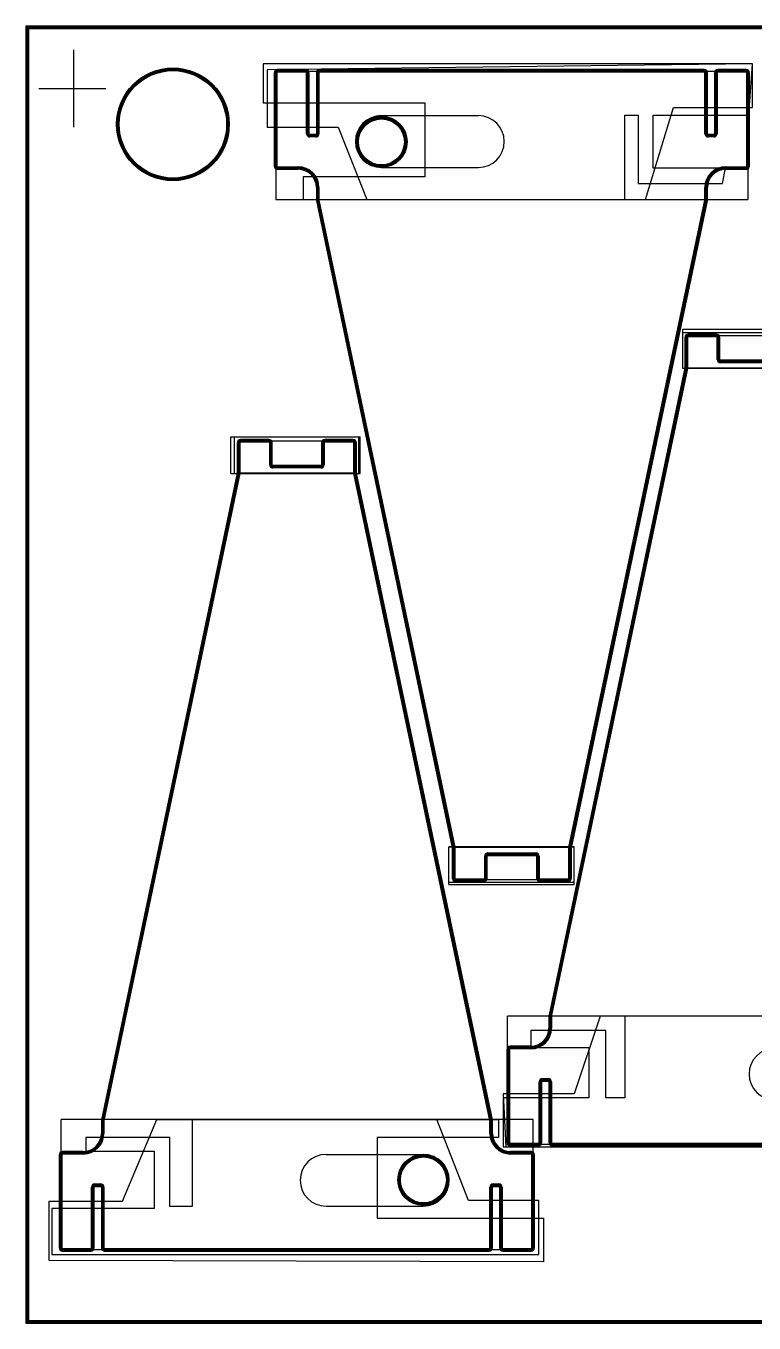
# Model space of a CAD drawing. Header units: millimetres. Extents: x 0 to 185, y 0 to 202.
# Drawn here: x 154.61 to 165.86, y 181.6 to 201.64 of the extents above; entities that cross this region are included whole.
import ezdxf

# ---------------------------------------------------------------- set-up
doc = ezdxf.new("R2010")
doc.units = ezdxf.units.MM
for name, color, linetype in [('CARBON', 5, 'Continuous'), ('COPPER_A', 6, 'Continuous'), ('COPPER_B', 211, 'Continuous'), ('HOLES', 30, 'Continuous'), ('MARKERS', 1, 'Continuous'), ('OUTLINE', 17, 'Continuous'), ('PZT', 3, 'Continuous'), ('PZT_A', 100, 'Continuous'), ('PZT_RASTER', 116, 'Continuous')]:
    doc.layers.add(name, color=color, linetype=linetype)

msp = doc.modelspace()

# ---------------------------------------------------------------- linework, layer by layer
at = {"layer": 'CARBON'}
for p, q in [((160.098, 200.259), (161.598, 200.259)), ((160.098, 199.459), (161.598, 199.459)), ((159.245, 184.211), (160.745, 184.211)), ((159.245, 183.411), (160.745, 183.411))]:
    msp.add_line(p, q, dxfattribs=at)
for centre, start, end in [((160.098, 199.859), 90, 270), ((161.598, 199.859), 270, 90), ((166.179, 185.452), 90, 270), ((159.245, 183.811), 90, 270), ((160.745, 183.811), 270, 90)]:
    msp.add_arc(centre, 0.4, start, end, dxfattribs=at)
at = {"layer": 'COPPER_A'}
for p, q in [((165.829, 201.062), (158.275, 201.062)), ((158.275, 201.062), (158.275, 200.456)), ((165.829, 200.387), (165.829, 201.062)), ((158.275, 200.456), (160.772, 200.456)), ((160.772, 200.456), (160.772, 199.314)), ((164.177, 198.964), (164.613, 200.387)), ((164.613, 200.387), (165.829, 200.387)), ((160.772, 199.314), (158.891, 199.314)), ((158.891, 199.314), (158.891, 198.964)), ((158.891, 198.964), (164.177, 198.964)), ((164.75, 196.958), (166.695, 196.958)), ((164.75, 196.958), (164.75, 196.358)), ((164.75, 196.358), (166.695, 196.358)), ((157.776, 194.732), (157.776, 195.299)), ((157.776, 195.299), (159.771, 195.299)), ((159.771, 194.732), (159.771, 195.299)), ((157.776, 194.732), (159.771, 194.732)), ((161.141, 188.382), (161.141, 188.964)), ((161.141, 188.964), (163.076, 188.964)), ((163.076, 188.382), (163.076, 188.964)), ((161.141, 188.382), (163.076, 188.382)), ((163.476, 186.348), (163.076, 185.145)), ((168.907, 186.348), (163.476, 186.348)), ((163.076, 185.145), (161.982, 185.145)), ((161.982, 185.145), (162.021, 184.327)), ((156.099, 183.487), (156.629, 184.752)), ((156.629, 184.752), (161.908, 184.752)), ((161.908, 184.752), (161.908, 184.474)), ((161.908, 184.474), (160.032, 184.474)), ((160.032, 184.474), (160.032, 183.223)), ((162.021, 184.327), (169.418, 184.327)), ((154.966, 183.487), (156.099, 183.487)), ((154.966, 182.572), (154.966, 183.487)), ((160.032, 183.223), (162.602, 183.223)), ((162.602, 183.223), (162.602, 182.553)), ((162.602, 182.553), (154.966, 182.572))]:
    msp.add_line(p, q, dxfattribs=at)
at = {"layer": 'COPPER_B'}
for p, q in [((165.829, 201.062), (158.333, 200.965)), ((165.775, 200.266), (165.829, 201.062)), ((158.333, 200.965), (158.333, 200.079)), ((163.858, 198.964), (163.858, 200.266)), ((163.858, 200.266), (164.063, 200.266)), ((164.063, 200.266), (164.063, 199.209)), ((164.298, 199.45), (164.298, 200.266)), ((164.298, 200.266), (165.775, 200.266)), ((158.333, 200.079), (159.431, 200.079)), ((159.431, 200.079), (159.873, 198.964)), ((165.415, 199.45), (164.298, 199.45)), ((165.368, 199.209), (165.415, 199.45)), ((164.063, 199.209), (165.368, 199.209)), ((159.873, 198.964), (163.858, 198.964)), ((164.75, 196.91), (166.67, 196.91)), ((164.75, 196.91), (164.75, 196.358)), ((164.75, 196.358), (166.67, 196.358)), ((157.832, 194.732), (157.832, 195.299)), ((157.832, 195.299), (159.75, 195.299)), ((159.75, 194.732), (159.75, 195.299)), ((157.832, 194.732), (159.75, 194.732)), ((163.076, 188.964), (161.141, 188.964)), ((161.141, 188.41), (161.141, 188.964)), ((163.076, 188.41), (163.076, 188.964)), ((163.076, 188.41), (161.141, 188.41)), ((167.857, 186.348), (163.858, 186.348)), ((163.858, 186.348), (163.858, 185.083)), ((163.565, 186.124), (162.408, 186.124)), ((162.408, 186.124), (162.408, 185.862)), ((163.565, 185.083), (163.565, 186.124)), ((162.408, 185.862), (163.302, 185.862)), ((163.302, 185.862), (163.302, 185.083)), ((163.302, 185.083), (161.982, 185.083)), ((161.982, 185.083), (161.982, 184.327)), ((163.858, 185.083), (163.565, 185.083)), ((160.954, 184.752), (157.177, 184.752)), ((157.177, 184.752), (157.177, 183.408)), ((161.443, 183.497), (160.954, 184.752)), ((156.832, 184.474), (155.532, 184.474)), ((155.532, 184.474), (155.532, 184.258)), ((156.832, 183.408), (156.832, 184.474)), ((155.532, 184.258), (156.588, 184.258)), ((156.588, 184.258), (156.588, 183.374)), ((161.982, 184.327), (169.418, 184.327)), ((156.588, 183.374), (155.009, 183.374)), ((155.009, 183.374), (155.009, 182.663)), ((157.177, 183.408), (156.832, 183.408)), ((162.533, 183.497), (161.443, 183.497)), ((162.533, 182.663), (162.533, 183.497)), ((155.009, 182.663), (162.533, 182.663))]:
    msp.add_line(p, q, dxfattribs=at)
at = {"layer": 'HOLES'}
for radius in [0.87, 0.86, 0.85, 0.84, 0.83]:
    msp.add_circle((156.879, 200.125), radius, dxfattribs=at)
at = {"layer": 'MARKERS'}
for p, q in [((155.346, 201.278), (155.346, 200.079)), ((154.81, 200.678), (155.842, 200.678))]:
    msp.add_line(p, q, dxfattribs=at)
at = {"layer": 'OUTLINE'}
for p, q in [((154.609, 201.645), (154.609, 181.605)), ((154.609, 201.645), (184.649, 201.645)), ((154.619, 201.635), (154.619, 181.615)), ((154.619, 201.635), (184.639, 201.635)), ((154.629, 201.625), (184.629, 201.625)), ((154.629, 201.625), (154.629, 181.625)), ((154.639, 201.615), (154.639, 181.635)), ((154.639, 201.615), (184.619, 201.615)), ((154.649, 201.605), (154.649, 181.645)), ((154.649, 201.605), (184.609, 201.605)), ((154.609, 181.605), (184.649, 181.605)), ((154.619, 181.615), (184.639, 181.615)), ((154.629, 181.625), (184.629, 181.625)), ((154.639, 181.635), (184.619, 181.635)), ((154.649, 181.645), (184.609, 181.645))]:
    msp.add_line(p, q, dxfattribs=at)
at = {"layer": 'PZT'}
for p, q in [((158.445, 200.92), (158.445, 199.48)), ((158.455, 200.92), (158.455, 199.48)), ((158.475, 200.92), (158.475, 199.48)), ((158.485, 200.92), (158.485, 199.48)), ((158.935, 200.97), (158.495, 200.97)), ((158.935, 200.96), (158.495, 200.96)), ((158.935, 200.94), (158.495, 200.94)), ((158.935, 200.93), (158.495, 200.93)), ((158.945, 199.98), (158.945, 200.92)), ((158.955, 199.98), (158.955, 200.92)), ((158.975, 199.98), (158.975, 200.92)), ((158.985, 199.98), (158.985, 200.92)), ((159.095, 200.92), (159.095, 199.98)), ((159.105, 200.92), (159.105, 199.98)), ((159.125, 200.92), (159.125, 199.98)), ((159.135, 200.92), (159.135, 199.98)), ((165.085, 200.97), (159.145, 200.97)), ((165.085, 200.96), (159.145, 200.96)), ((165.085, 200.94), (159.145, 200.94)), ((165.085, 200.93), (159.145, 200.93)), ((165.095, 199.98), (165.095, 200.92)), ((165.105, 199.98), (165.105, 200.92)), ((165.125, 199.98), (165.125, 200.92)), ((165.135, 199.98), (165.135, 200.92)), ((165.245, 200.92), (165.245, 199.98)), ((165.255, 200.92), (165.255, 199.98)), ((165.275, 200.92), (165.275, 199.98)), ((165.285, 200.92), (165.285, 199.98)), ((165.735, 200.97), (165.295, 200.97)), ((165.735, 200.96), (165.295, 200.96)), ((165.735, 200.94), (165.295, 200.94)), ((165.735, 200.93), (165.295, 200.93)), ((165.745, 199.48), (165.745, 200.92)), ((165.755, 199.48), (165.755, 200.92)), ((165.775, 199.48), (165.775, 200.92)), ((165.785, 199.48), (165.785, 200.92)), ((159.085, 199.97), (158.995, 199.97)), ((159.085, 199.96), (158.995, 199.96)), ((159.085, 199.94), (158.995, 199.94)), ((159.085, 199.93), (158.995, 199.93)), ((165.235, 199.97), (165.145, 199.97)), ((165.235, 199.96), (165.145, 199.96)), ((165.235, 199.94), (165.145, 199.94)), ((165.235, 199.93), (165.145, 199.93)), ((158.495, 199.47), (158.815, 199.47)), ((158.495, 199.46), (158.815, 199.46)), ((158.495, 199.44), (158.815, 199.44)), ((158.495, 199.43), (158.815, 199.43)), ((165.415, 199.47), (165.735, 199.47)), ((165.415, 199.46), (165.735, 199.46)), ((165.415, 199.44), (165.735, 199.44)), ((165.415, 199.43), (165.735, 199.43)), ((159.095, 199.15), (159.095, 198.953)), ((159.105, 199.15), (159.105, 198.953)), ((159.125, 199.15), (159.125, 198.953)), ((159.135, 199.15), (159.135, 198.953)), ((165.095, 198.953), (165.095, 199.15)), ((165.105, 198.953), (165.105, 199.15)), ((165.125, 198.953), (165.125, 199.15)), ((165.135, 198.953), (165.135, 199.15)), ((159.096, 198.943), (161.195, 188.949)), ((159.106, 198.945), (161.205, 188.951)), ((159.125, 198.949), (161.224, 188.955)), ((159.135, 198.951), (161.234, 188.957)), ((162.996, 188.957), (165.095, 198.951)), ((163.006, 188.955), (165.105, 198.949)), ((163.025, 188.951), (165.124, 198.945)), ((163.035, 188.949), (165.134, 198.943)), ((164.788, 196.832), (164.788, 196.365)), ((164.798, 196.832), (164.798, 196.365)), ((164.818, 196.832), (164.818, 196.365)), ((164.828, 196.832), (164.828, 196.365)), ((165.278, 196.882), (164.838, 196.882)), ((165.278, 196.872), (164.838, 196.872)), ((165.278, 196.852), (164.838, 196.852)), ((165.278, 196.842), (164.838, 196.842)), ((165.288, 196.492), (165.288, 196.832)), ((165.298, 196.492), (165.298, 196.832)), ((165.318, 196.492), (165.318, 196.832)), ((165.328, 196.492), (165.328, 196.832)), ((166.078, 196.482), (165.338, 196.482)), ((166.078, 196.472), (165.338, 196.472)), ((166.078, 196.452), (165.338, 196.452)), ((166.078, 196.442), (165.338, 196.442)), ((164.788, 196.363), (162.689, 186.369)), ((164.797, 196.361), (162.699, 186.367)), ((164.817, 196.357), (162.718, 186.363)), ((164.827, 196.355), (162.728, 186.361)), ((157.874, 195.206), (157.874, 194.739)), ((157.884, 195.206), (157.884, 194.739)), ((157.904, 195.206), (157.904, 194.739)), ((157.914, 195.206), (157.914, 194.739)), ((158.364, 195.256), (157.924, 195.256)), ((158.364, 195.246), (157.924, 195.246)), ((158.364, 195.226), (157.924, 195.226)), ((158.364, 195.216), (157.924, 195.216)), ((158.374, 194.866), (158.374, 195.206)), ((158.384, 194.866), (158.384, 195.206)), ((158.404, 194.866), (158.404, 195.206)), ((158.414, 194.866), (158.414, 195.206)), ((159.174, 195.206), (159.174, 194.866)), ((159.184, 195.206), (159.184, 194.866)), ((159.204, 195.206), (159.204, 194.866)), ((159.214, 195.206), (159.214, 194.866)), ((159.664, 195.256), (159.224, 195.256)), ((159.664, 195.246), (159.224, 195.246)), ((159.664, 195.226), (159.224, 195.226)), ((159.664, 195.216), (159.224, 195.216)), ((159.674, 194.739), (159.674, 195.206)), ((159.684, 194.739), (159.684, 195.206)), ((159.704, 194.739), (159.704, 195.206)), ((159.714, 194.739), (159.714, 195.206)), ((159.164, 194.856), (158.424, 194.856)), ((159.164, 194.846), (158.424, 194.846)), ((159.164, 194.826), (158.424, 194.826)), ((159.164, 194.816), (158.424, 194.816)), ((157.873, 194.737), (155.775, 184.743)), ((157.883, 194.735), (155.785, 184.741)), ((157.903, 194.731), (155.804, 184.737)), ((157.913, 194.728), (155.814, 184.735)), ((161.773, 184.735), (159.675, 194.728)), ((161.783, 184.737), (159.685, 194.731)), ((161.803, 184.741), (159.704, 194.735)), ((161.813, 184.743), (159.714, 194.737)), ((161.195, 188.947), (161.195, 188.48)), ((161.205, 188.947), (161.205, 188.48)), ((161.225, 188.947), (161.225, 188.48)), ((161.235, 188.947), (161.235, 188.48)), ((161.695, 188.48), (161.695, 188.82)), ((161.705, 188.48), (161.705, 188.82)), ((161.725, 188.48), (161.725, 188.82)), ((161.735, 188.48), (161.735, 188.82)), ((161.745, 188.87), (162.485, 188.87)), ((161.745, 188.86), (162.485, 188.86)), ((161.745, 188.84), (162.485, 188.84)), ((161.745, 188.83), (162.485, 188.83)), ((162.495, 188.82), (162.495, 188.48)), ((162.505, 188.82), (162.505, 188.48)), ((162.525, 188.82), (162.525, 188.48)), ((162.535, 188.82), (162.535, 188.48)), ((162.995, 188.48), (162.995, 188.947)), ((163.005, 188.48), (163.005, 188.947)), ((163.025, 188.48), (163.025, 188.947)), ((163.035, 188.48), (163.035, 188.947)), ((161.245, 188.47), (161.685, 188.47)), ((161.245, 188.46), (161.685, 188.46)), ((161.245, 188.44), (161.685, 188.44)), ((161.245, 188.43), (161.685, 188.43)), ((162.545, 188.47), (162.985, 188.47)), ((162.545, 188.46), (162.985, 188.46)), ((162.545, 188.44), (162.985, 188.44)), ((162.545, 188.43), (162.985, 188.43)), ((162.688, 186.359), (162.688, 186.162)), ((162.698, 186.359), (162.698, 186.162)), ((162.718, 186.359), (162.718, 186.162)), ((162.728, 186.359), (162.728, 186.162)), ((162.038, 185.832), (162.038, 184.392)), ((162.048, 185.832), (162.048, 184.392)), ((162.068, 185.832), (162.068, 184.392)), ((162.078, 185.832), (162.078, 184.392)), ((162.408, 185.882), (162.088, 185.882)), ((162.408, 185.872), (162.088, 185.872)), ((162.408, 185.852), (162.088, 185.852)), ((162.408, 185.842), (162.088, 185.842)), ((162.588, 185.382), (162.678, 185.382)), ((162.588, 185.372), (162.678, 185.372)), ((162.538, 184.392), (162.538, 185.332)), ((162.548, 184.392), (162.548, 185.332)), ((162.568, 184.392), (162.568, 185.332)), ((162.578, 184.392), (162.578, 185.332)), ((162.588, 185.352), (162.678, 185.352)), ((162.588, 185.342), (162.678, 185.342)), ((162.688, 185.332), (162.688, 184.392)), ((162.698, 185.332), (162.698, 184.392)), ((162.718, 185.332), (162.718, 184.392)), ((162.728, 185.332), (162.728, 184.392)), ((155.774, 184.733), (155.774, 184.536)), ((155.784, 184.733), (155.784, 184.536)), ((155.804, 184.733), (155.804, 184.536)), ((155.814, 184.733), (155.814, 184.536)), ((161.774, 184.536), (161.774, 184.733)), ((161.784, 184.536), (161.784, 184.733)), ((161.804, 184.536), (161.804, 184.733)), ((161.814, 184.536), (161.814, 184.733)), ((162.088, 184.382), (162.528, 184.382)), ((162.088, 184.372), (162.528, 184.372)), ((162.738, 184.382), (168.678, 184.382)), ((162.738, 184.372), (168.678, 184.372)), ((155.124, 184.206), (155.124, 182.766)), ((155.134, 184.206), (155.134, 182.766)), ((155.154, 184.206), (155.154, 182.766)), ((155.164, 184.206), (155.164, 182.766)), ((155.494, 184.256), (155.174, 184.256)), ((155.494, 184.246), (155.174, 184.246)), ((155.494, 184.226), (155.174, 184.226)), ((155.494, 184.216), (155.174, 184.216)), ((162.088, 184.352), (162.528, 184.352)), ((162.088, 184.342), (162.528, 184.342)), ((162.414, 184.256), (162.094, 184.256)), ((162.414, 184.246), (162.094, 184.246)), ((162.414, 184.226), (162.094, 184.226)), ((162.414, 184.216), (162.094, 184.216)), ((162.424, 182.766), (162.424, 184.206)), ((162.434, 182.766), (162.434, 184.206)), ((162.454, 182.766), (162.454, 184.206)), ((162.464, 182.766), (162.464, 184.206)), ((162.738, 184.352), (168.678, 184.352)), ((162.738, 184.342), (168.678, 184.342)), ((155.624, 182.766), (155.624, 183.706)), ((155.634, 182.766), (155.634, 183.706)), ((155.654, 182.766), (155.654, 183.706)), ((155.664, 182.766), (155.664, 183.706)), ((155.674, 183.756), (155.764, 183.756)), ((155.674, 183.746), (155.764, 183.746)), ((155.674, 183.726), (155.764, 183.726)), ((155.674, 183.716), (155.764, 183.716)), ((155.774, 183.706), (155.774, 182.766)), ((155.784, 183.706), (155.784, 182.766)), ((155.804, 183.706), (155.804, 182.766)), ((155.814, 183.706), (155.814, 182.766)), ((161.774, 182.766), (161.774, 183.706)), ((161.784, 182.766), (161.784, 183.706)), ((161.804, 182.766), (161.804, 183.706)), ((161.814, 182.766), (161.814, 183.706)), ((161.824, 183.756), (161.914, 183.756)), ((161.824, 183.746), (161.914, 183.746)), ((161.824, 183.726), (161.914, 183.726)), ((161.824, 183.716), (161.914, 183.716)), ((161.924, 183.706), (161.924, 182.766)), ((161.934, 183.706), (161.934, 182.766)), ((161.954, 183.706), (161.954, 182.766)), ((161.964, 183.706), (161.964, 182.766)), ((155.174, 182.756), (155.614, 182.756)), ((155.174, 182.746), (155.614, 182.746)), ((155.174, 182.726), (155.614, 182.726)), ((155.174, 182.716), (155.614, 182.716)), ((155.824, 182.756), (161.764, 182.756)), ((155.824, 182.746), (161.764, 182.746)), ((155.824, 182.726), (161.764, 182.726)), ((155.824, 182.716), (161.764, 182.716)), ((161.974, 182.756), (162.414, 182.756)), ((161.974, 182.746), (162.414, 182.746)), ((161.974, 182.726), (162.414, 182.726)), ((161.974, 182.716), (162.414, 182.716))]:
    msp.add_line(p, q, dxfattribs=at)
at = {"layer": 'PZT', "linetype": 'Continuous', "lineweight": 25}
for p, q in [((158.465, 199.48), (158.465, 200.92)), ((158.495, 200.95), (158.935, 200.95)), ((158.965, 200.92), (158.965, 199.98)), ((159.115, 199.98), (159.115, 200.92)), ((159.145, 200.95), (165.085, 200.95)), ((165.115, 200.92), (165.115, 199.98)), ((165.265, 199.98), (165.265, 200.92)), ((165.295, 200.95), (165.735, 200.95)), ((165.765, 200.92), (165.765, 199.48)), ((158.995, 199.95), (159.085, 199.95)), ((165.145, 199.95), (165.235, 199.95)), ((158.815, 199.45), (158.495, 199.45)), ((165.735, 199.45), (165.415, 199.45)), ((159.115, 198.953), (159.115, 199.15)), ((165.115, 199.15), (165.115, 198.953)), ((161.214, 188.953), (159.116, 198.947)), ((165.114, 198.947), (163.016, 188.953)), ((164.808, 196.832), (164.808, 196.365)), ((165.278, 196.862), (164.838, 196.862)), ((165.308, 196.492), (165.308, 196.832)), ((166.078, 196.462), (165.338, 196.462)), ((164.807, 196.359), (162.708, 186.365)), ((157.894, 195.206), (157.894, 194.739)), ((158.364, 195.236), (157.924, 195.236)), ((158.394, 194.866), (158.394, 195.206)), ((159.194, 195.206), (159.194, 194.866)), ((159.664, 195.236), (159.224, 195.236)), ((159.694, 194.739), (159.694, 195.206)), ((159.164, 194.836), (158.424, 194.836)), ((157.893, 194.733), (155.794, 184.739)), ((161.793, 184.739), (159.694, 194.733)), ((161.215, 188.48), (161.215, 188.947)), ((161.715, 188.82), (161.715, 188.48)), ((162.485, 188.85), (161.745, 188.85)), ((162.515, 188.48), (162.515, 188.82)), ((163.015, 188.947), (163.015, 188.48)), ((161.685, 188.45), (161.245, 188.45)), ((162.985, 188.45), (162.545, 188.45)), ((162.708, 186.359), (162.708, 186.162)), ((162.058, 185.832), (162.058, 184.392)), ((162.408, 185.862), (162.088, 185.862)), ((162.558, 184.392), (162.558, 185.332)), ((162.588, 185.362), (162.678, 185.362)), ((162.708, 185.332), (162.708, 184.392)), ((155.794, 184.733), (155.794, 184.536)), ((161.794, 184.536), (161.794, 184.733)), ((155.144, 184.206), (155.144, 182.766)), ((155.494, 184.236), (155.174, 184.236)), ((162.088, 184.362), (162.528, 184.362)), ((162.414, 184.236), (162.094, 184.236)), ((162.444, 182.766), (162.444, 184.206)), ((162.738, 184.362), (168.678, 184.362)), ((155.644, 182.766), (155.644, 183.706)), ((155.674, 183.736), (155.764, 183.736)), ((155.794, 183.706), (155.794, 182.766)), ((161.794, 182.766), (161.794, 183.706)), ((161.824, 183.736), (161.914, 183.736)), ((161.944, 183.706), (161.944, 182.766)), ((155.174, 182.736), (155.614, 182.736)), ((155.824, 182.736), (161.764, 182.736)), ((161.974, 182.736), (162.414, 182.736))]:
    msp.add_line(p, q, dxfattribs=at)
at = {"layer": 'PZT'}
for centre, radius, start, end in [((158.495, 200.92), 0.05, 90, 180), ((158.495, 200.92), 0.04, 90, 180), ((158.495, 200.92), 0.02, 90, 180), ((158.495, 200.92), 0.01, 90, 180), ((158.935, 200.92), 0.05, 0, 90), ((158.935, 200.92), 0.04, 0, 90), ((158.935, 200.92), 0.02, 0, 90), ((158.935, 200.92), 0.01, 0, 90), ((159.145, 200.92), 0.05, 90, 180), ((159.145, 200.92), 0.04, 90, 180), ((159.145, 200.92), 0.02, 90, 180), ((159.145, 200.92), 0.01, 90, 180), ((165.085, 200.92), 0.05, 0, 90), ((165.085, 200.92), 0.04, 0, 90), ((165.085, 200.92), 0.02, 0, 90), ((165.085, 200.92), 0.01, 0, 90), ((165.295, 200.92), 0.05, 90, 180), ((165.295, 200.92), 0.04, 90, 180), ((165.295, 200.92), 0.02, 90, 180), ((165.295, 200.92), 0.01, 90, 180), ((165.735, 200.92), 0.05, 0, 90), ((165.735, 200.92), 0.04, 0, 90), ((165.735, 200.92), 0.02, 0, 90), ((165.735, 200.92), 0.01, 0, 90), ((158.995, 199.98), 0.05, 180, 270), ((158.995, 199.98), 0.04, 180, 270), ((158.995, 199.98), 0.02, 180, 270), ((158.995, 199.98), 0.01, 180, 270), ((159.085, 199.98), 0.02, 270, 0), ((159.085, 199.98), 0.04, 270, 0), ((159.085, 199.98), 0.01, 270, 0), ((159.085, 199.98), 0.05, 270, 0), ((165.145, 199.98), 0.05, 180, 270), ((165.145, 199.98), 0.04, 180, 270), ((165.145, 199.98), 0.02, 180, 270), ((165.145, 199.98), 0.01, 180, 270), ((165.235, 199.98), 0.02, 270, 0), ((165.235, 199.98), 0.04, 270, 0), ((165.235, 199.98), 0.01, 270, 0), ((165.235, 199.98), 0.05, 270, 0), ((158.495, 199.48), 0.05, 180, 270), ((158.495, 199.48), 0.04, 180, 270), ((158.495, 199.48), 0.02, 180, 270), ((158.495, 199.48), 0.01, 180, 270), ((158.815, 199.15), 0.32, 0, 90), ((158.815, 199.15), 0.31, 0, 90), ((158.815, 199.15), 0.29, 0, 90), ((158.815, 199.15), 0.28, 0, 90), ((165.415, 199.15), 0.32, 90, 180), ((165.415, 199.15), 0.31, 90, 180), ((165.415, 199.15), 0.29, 90, 180), ((165.415, 199.15), 0.28, 90, 180), ((165.735, 199.48), 0.04, 270, 0), ((165.735, 199.48), 0.02, 270, 0), ((165.735, 199.48), 0.05, 270, 0), ((165.735, 199.48), 0.01, 270, 0), ((159.145, 198.953), 0.05, 180, 191.8598), ((159.145, 198.953), 0.04, 180, 191.8598), ((159.145, 198.953), 0.02, 180, 191.8598), ((159.145, 198.953), 0.01, 180, 191.8598), ((165.085, 198.953), 0.01, 348.1402, 0), ((165.085, 198.953), 0.02, 348.1402, 0), ((165.085, 198.953), 0.04, 348.1402, 0), ((165.085, 198.953), 0.05, 348.1402, 0), ((164.838, 196.832), 0.05, 90, 180), ((164.838, 196.832), 0.04, 90, 180), ((164.838, 196.832), 0.02, 90, 180), ((164.838, 196.832), 0.01, 90, 180), ((165.278, 196.832), 0.05, 0, 90), ((165.278, 196.832), 0.04, 0, 90), ((165.278, 196.832), 0.02, 0, 90), ((165.278, 196.832), 0.01, 0, 90), ((165.338, 196.492), 0.05, 180, 270), ((165.338, 196.492), 0.04, 180, 270), ((165.338, 196.492), 0.02, 180, 270), ((165.338, 196.492), 0.01, 180, 270), ((164.778, 196.365), 0.01, 348.1402, 0), ((164.778, 196.365), 0.02, 348.1402, 0), ((164.778, 196.365), 0.04, 348.1402, 0), ((164.778, 196.365), 0.05, 348.1402, 0), ((157.924, 195.206), 0.05, 90, 180), ((157.924, 195.206), 0.04, 90, 180), ((157.924, 195.206), 0.02, 90, 180), ((157.924, 195.206), 0.01, 90, 180), ((158.364, 195.206), 0.05, 0, 90), ((158.364, 195.206), 0.04, 0, 90), ((158.364, 195.206), 0.02, 0, 90), ((158.364, 195.206), 0.01, 0, 90), ((159.224, 195.206), 0.05, 90, 180), ((159.224, 195.206), 0.04, 90, 180), ((159.224, 195.206), 0.02, 90, 180), ((159.224, 195.206), 0.01, 90, 180), ((159.664, 195.206), 0.05, 0, 90), ((159.664, 195.206), 0.04, 0, 90), ((159.664, 195.206), 0.02, 0, 90), ((159.664, 195.206), 0.01, 0, 90), ((158.424, 194.866), 0.05, 180, 270), ((158.424, 194.866), 0.04, 180, 270), ((158.424, 194.866), 0.02, 180, 270), ((158.424, 194.866), 0.01, 180, 270), ((159.164, 194.866), 0.02, 270, 0), ((159.164, 194.866), 0.04, 270, 0), ((159.164, 194.866), 0.01, 270, 0), ((159.164, 194.866), 0.05, 270, 0), ((157.864, 194.739), 0.01, 348.1402, 0), ((157.864, 194.739), 0.02, 348.1402, 0), ((157.864, 194.739), 0.04, 348.1402, 0), ((157.864, 194.739), 0.05, 348.1402, 0), ((159.724, 194.739), 0.05, 180, 191.8598), ((159.724, 194.739), 0.04, 180, 191.8598), ((159.724, 194.739), 0.02, 180, 191.8598), ((159.724, 194.739), 0.01, 180, 191.8598), ((161.185, 188.947), 0.01, 0, 11.8598), ((161.185, 188.947), 0.02, 0, 11.8598), ((161.185, 188.947), 0.04, 0, 11.8598), ((161.185, 188.947), 0.05, 0, 11.8598), ((161.745, 188.82), 0.05, 90, 180), ((161.745, 188.82), 0.04, 90, 180), ((161.745, 188.82), 0.02, 90, 180), ((161.745, 188.82), 0.01, 90, 180), ((162.485, 188.82), 0.05, 0, 90), ((162.485, 188.82), 0.04, 0, 90), ((162.485, 188.82), 0.02, 0, 90), ((162.485, 188.82), 0.01, 0, 90), ((163.045, 188.947), 0.05, 168.1402, 180), ((163.045, 188.947), 0.04, 168.1402, 180), ((163.045, 188.947), 0.02, 168.1402, 180), ((163.045, 188.947), 0.01, 168.1402, 180), ((161.245, 188.48), 0.05, 180, 270), ((161.245, 188.48), 0.04, 180, 270), ((161.245, 188.48), 0.02, 180, 270), ((161.245, 188.48), 0.01, 180, 270), ((161.685, 188.48), 0.04, 270, 0), ((161.685, 188.48), 0.02, 270, 0), ((161.685, 188.48), 0.05, 270, 0), ((161.685, 188.48), 0.01, 270, 0), ((162.545, 188.48), 0.05, 180, 270), ((162.545, 188.48), 0.04, 180, 270), ((162.545, 188.48), 0.02, 180, 270), ((162.545, 188.48), 0.01, 180, 270), ((162.985, 188.48), 0.04, 270, 0), ((162.985, 188.48), 0.02, 270, 0), ((162.985, 188.48), 0.05, 270, 0), ((162.985, 188.48), 0.01, 270, 0), ((162.738, 186.359), 0.05, 168.1402, 180), ((162.738, 186.359), 0.04, 168.1402, 180), ((162.738, 186.359), 0.02, 168.1402, 180), ((162.738, 186.359), 0.01, 168.1402, 180), ((162.408, 186.162), 0.29, 270, 0), ((162.408, 186.162), 0.31, 270, 0), ((162.408, 186.162), 0.28, 270, 0), ((162.408, 186.162), 0.32, 270, 0), ((162.088, 185.832), 0.05, 90, 180), ((162.088, 185.832), 0.04, 90, 180), ((162.088, 185.832), 0.02, 90, 180), ((162.088, 185.832), 0.01, 90, 180), ((162.588, 185.332), 0.05, 90, 180), ((162.588, 185.332), 0.04, 90, 180), ((162.678, 185.332), 0.05, 0, 90), ((162.678, 185.332), 0.04, 0, 90), ((162.588, 185.332), 0.02, 90, 180), ((162.588, 185.332), 0.01, 90, 180), ((162.678, 185.332), 0.02, 0, 90), ((162.678, 185.332), 0.01, 0, 90), ((155.824, 184.733), 0.05, 168.1402, 180), ((155.824, 184.733), 0.04, 168.1402, 180), ((155.824, 184.733), 0.02, 168.1402, 180), ((155.824, 184.733), 0.01, 168.1402, 180), ((161.764, 184.733), 0.01, 0, 11.8598), ((161.764, 184.733), 0.02, 0, 11.8598), ((161.764, 184.733), 0.04, 0, 11.8598), ((161.764, 184.733), 0.05, 0, 11.8598), ((155.494, 184.536), 0.29, 270, 0), ((155.494, 184.536), 0.31, 270, 0), ((155.494, 184.536), 0.28, 270, 0), ((155.494, 184.536), 0.32, 270, 0), ((162.094, 184.536), 0.32, 180, 270), ((162.094, 184.536), 0.31, 180, 270), ((162.094, 184.536), 0.29, 180, 270), ((162.094, 184.536), 0.28, 180, 270), ((162.088, 184.392), 0.05, 180, 270), ((162.088, 184.392), 0.04, 180, 270), ((162.088, 184.392), 0.02, 180, 270), ((162.088, 184.392), 0.01, 180, 270), ((162.528, 184.392), 0.04, 270, 0), ((162.528, 184.392), 0.02, 270, 0), ((162.528, 184.392), 0.05, 270, 0), ((162.528, 184.392), 0.01, 270, 0), ((162.738, 184.392), 0.05, 180, 270), ((162.738, 184.392), 0.04, 180, 270), ((162.738, 184.392), 0.02, 180, 270), ((162.738, 184.392), 0.01, 180, 270), ((155.174, 184.206), 0.05, 90, 180), ((155.174, 184.206), 0.04, 90, 180), ((155.174, 184.206), 0.02, 90, 180), ((155.174, 184.206), 0.01, 90, 180), ((162.414, 184.206), 0.05, 0, 90), ((162.414, 184.206), 0.04, 0, 90), ((162.414, 184.206), 0.02, 0, 90), ((162.414, 184.206), 0.01, 0, 90), ((155.674, 183.706), 0.05, 90, 180), ((155.674, 183.706), 0.04, 90, 180), ((155.674, 183.706), 0.02, 90, 180), ((155.674, 183.706), 0.01, 90, 180), ((155.764, 183.706), 0.05, 0, 90), ((155.764, 183.706), 0.04, 0, 90), ((155.764, 183.706), 0.02, 0, 90), ((155.764, 183.706), 0.01, 0, 90), ((161.824, 183.706), 0.05, 90, 180), ((161.824, 183.706), 0.04, 90, 180), ((161.824, 183.706), 0.02, 90, 180), ((161.824, 183.706), 0.01, 90, 180), ((161.914, 183.706), 0.05, 0, 90), ((161.914, 183.706), 0.04, 0, 90), ((161.914, 183.706), 0.02, 0, 90), ((161.914, 183.706), 0.01, 0, 90), ((155.174, 182.766), 0.05, 180, 270), ((155.174, 182.766), 0.04, 180, 270), ((155.174, 182.766), 0.02, 180, 270), ((155.174, 182.766), 0.01, 180, 270), ((155.614, 182.766), 0.04, 270, 0), ((155.614, 182.766), 0.02, 270, 0), ((155.614, 182.766), 0.05, 270, 0), ((155.614, 182.766), 0.01, 270, 0), ((155.824, 182.766), 0.05, 180, 270), ((155.824, 182.766), 0.04, 180, 270), ((155.824, 182.766), 0.02, 180, 270), ((155.824, 182.766), 0.01, 180, 270), ((161.764, 182.766), 0.04, 270, 0), ((161.764, 182.766), 0.02, 270, 0), ((161.764, 182.766), 0.05, 270, 0), ((161.764, 182.766), 0.01, 270, 0), ((161.974, 182.766), 0.05, 180, 270), ((161.974, 182.766), 0.04, 180, 270), ((161.974, 182.766), 0.02, 180, 270), ((161.974, 182.766), 0.01, 180, 270), ((162.414, 182.766), 0.04, 270, 0), ((162.414, 182.766), 0.02, 270, 0), ((162.414, 182.766), 0.05, 270, 0), ((162.414, 182.766), 0.01, 270, 0)]:
    msp.add_arc(centre, radius, start, end, dxfattribs=at)
at = {"layer": 'PZT', "linetype": 'Continuous', "lineweight": 25}
for centre, radius, start, end in [((158.495, 200.92), 0.03, 90, 180), ((158.935, 200.92), 0.03, 0, 90), ((159.145, 200.92), 0.03, 90, 180), ((165.085, 200.92), 0.03, 0, 90), ((165.295, 200.92), 0.03, 90, 180), ((165.735, 200.92), 0.03, 0, 90), ((158.995, 199.98), 0.03, 180, 270), ((159.085, 199.98), 0.03, 270, 0), ((165.145, 199.98), 0.03, 180, 270), ((165.235, 199.98), 0.03, 270, 0), ((158.495, 199.48), 0.03, 180, 270), ((158.815, 199.15), 0.3, 0, 90), ((165.415, 199.15), 0.3, 90, 180), ((165.735, 199.48), 0.03, 270, 0), ((159.145, 198.953), 0.03, 180, 191.8598), ((165.085, 198.953), 0.03, 348.1402, 0), ((164.838, 196.832), 0.03, 90, 180), ((165.278, 196.832), 0.03, 0, 90), ((165.338, 196.492), 0.03, 180, 270), ((164.778, 196.365), 0.03, 348.1402, 0), ((157.924, 195.206), 0.03, 90, 180), ((158.364, 195.206), 0.03, 0, 90), ((159.224, 195.206), 0.03, 90, 180), ((159.664, 195.206), 0.03, 0, 90), ((158.424, 194.866), 0.03, 180, 270), ((159.164, 194.866), 0.03, 270, 0), ((157.864, 194.739), 0.03, 348.1402, 0), ((159.724, 194.739), 0.03, 180, 191.8598), ((161.185, 188.947), 0.03, 0, 11.8598), ((161.745, 188.82), 0.03, 90, 180), ((162.485, 188.82), 0.03, 0, 90), ((163.045, 188.947), 0.03, 168.1402, 180), ((161.245, 188.48), 0.03, 180, 270), ((161.685, 188.48), 0.03, 270, 0), ((162.545, 188.48), 0.03, 180, 270), ((162.985, 188.48), 0.03, 270, 0), ((162.738, 186.359), 0.03, 168.1402, 180), ((162.408, 186.162), 0.3, 270, 0), ((162.088, 185.832), 0.03, 90, 180), ((162.588, 185.332), 0.03, 90, 180), ((162.678, 185.332), 0.03, 0, 90), ((155.824, 184.733), 0.03, 168.1402, 180), ((161.764, 184.733), 0.03, 0, 11.8598), ((155.494, 184.536), 0.3, 270, 0), ((162.094, 184.536), 0.3, 180, 270), ((162.088, 184.392), 0.03, 180, 270), ((162.528, 184.392), 0.03, 270, 0), ((162.738, 184.392), 0.03, 180, 270), ((155.174, 184.206), 0.03, 90, 180), ((162.414, 184.206), 0.03, 0, 90), ((155.674, 183.706), 0.03, 90, 180), ((155.764, 183.706), 0.03, 0, 90), ((161.824, 183.706), 0.03, 90, 180), ((161.914, 183.706), 0.03, 0, 90), ((155.174, 182.766), 0.03, 180, 270), ((155.614, 182.766), 0.03, 270, 0), ((155.824, 182.766), 0.03, 180, 270), ((161.764, 182.766), 0.03, 270, 0), ((161.974, 182.766), 0.03, 180, 270), ((162.414, 182.766), 0.03, 270, 0)]:
    msp.add_arc(centre, radius, start, end, dxfattribs=at)
at = {"layer": 'PZT_A'}
for centre, radius in [((160.1, 199.854), 0.395), ((160.1, 199.854), 0.385), ((160.1, 199.854), 0.375), ((160.1, 199.854), 0.365), ((160.1, 199.854), 0.355), ((160.748, 183.817), 0.395), ((160.748, 183.817), 0.385), ((160.748, 183.817), 0.375), ((160.748, 183.817), 0.365), ((160.748, 183.817), 0.355)]:
    msp.add_circle(centre, radius, dxfattribs=at)
at = {"layer": 'PZT_RASTER'}
for p, q in [((158.467, 200.948), (165.759, 200.948)), ((158.467, 200.948), (158.467, 198.964)), ((165.759, 200.948), (165.759, 198.964)), ((158.467, 198.964), (165.759, 198.964)), ((164.807, 196.363), (164.807, 196.862)), ((164.807, 196.862), (166.608, 196.862)), ((164.807, 196.363), (166.608, 196.363)), ((157.894, 194.739), (157.894, 195.234)), ((157.894, 195.234), (159.698, 195.234)), ((159.698, 194.739), (159.698, 195.234)), ((157.894, 194.739), (159.698, 194.739)), ((163.016, 188.953), (161.218, 188.953)), ((161.218, 188.953), (161.218, 188.45)), ((163.016, 188.953), (163.016, 188.45)), ((163.016, 188.45), (161.218, 188.45)), ((169.356, 186.348), (162.047, 186.348)), ((162.047, 184.364), (162.047, 186.348)), ((162.442, 184.752), (155.151, 184.752)), ((155.151, 182.737), (155.151, 184.752)), ((162.442, 182.737), (162.442, 184.752)), ((169.356, 184.364), (162.047, 184.364)), ((162.442, 182.737), (155.151, 182.737))]:
    msp.add_line(p, q, dxfattribs=at)

doc.saveas('drawing.dxf')
